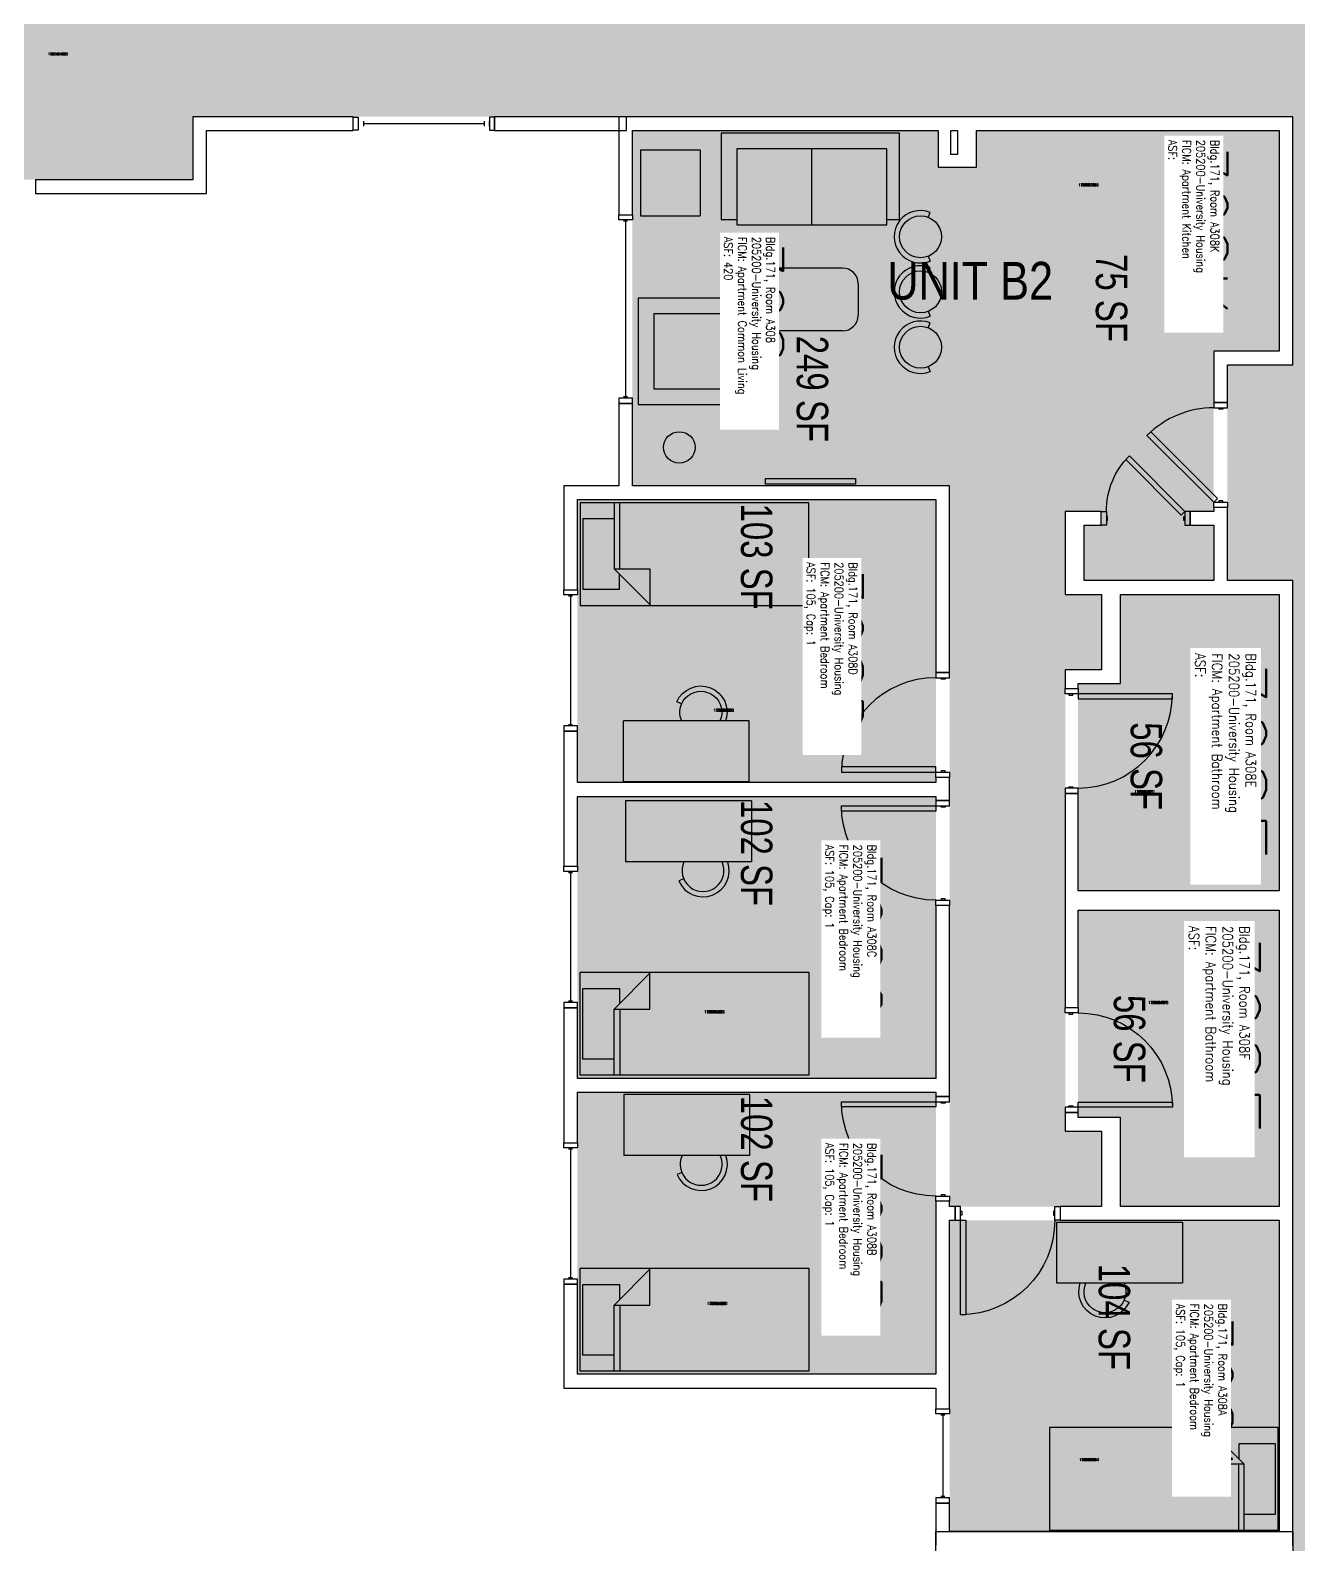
# Model space of a CAD drawing. Header units: inches. Extents: x 88 to 3257, y -489 to 2081.
# Drawn here: x 1097 to 1581, y 540 to 1117 of the extents above; entities that cross this region are included whole.
import ezdxf
from ezdxf.enums import TextEntityAlignment as Align

# ---------------------------------------------------------------- set-up
doc = ezdxf.new("R2010")
doc.units = ezdxf.units.IN
doc.header["$LTSCALE"] = 48
doc.header["$MEASUREMENT"] = 0
for name, color, linetype in [('A-AREA-IDEN', 1, 'Continuous'), ('A-DOOR', 2, 'Continuous'), ('A-FURN', 3, 'Continuous'), ('A-GLAZ', 1, 'Continuous'), ('A-IDEN-RNUM', 7, 'Continuous'), ('A-IDEN-SNUM', 4, 'Continuous'), ('A-IDEN-VNUM', 4, 'Continuous'), ('A-WALL', 5, 'Continuous'), ('AREA-TEXT', 3, 'Continuous'), ('Rooms-Category-Color', 7, 'Continuous'), ('Rooms-College-Color', 7, 'Continuous'), ('Rooms-Department-Color', 7, 'Continuous'), ('Rooms-Division-Color', 7, 'Continuous'), ('Rooms-Information', 7, 'Continuous')]:
    doc.layers.add(name, color=color, linetype=linetype)
doc.styles.add('AREA', font='arial.ttf', dxfattribs={"width": 0.75, "height": 12})
doc.styles.add('ROOMSNUMBER', font='txt.shx', dxfattribs={"height": 0.03})
doc.styles.add('ROOMVNUMBER', font='simplex.shx', dxfattribs={"width": 0.85})
doc.styles.get("Standard").update_dxf_attribs({"font": 'ARIALN.TTF'})
pattern_1 = [(135, (927.60886, 480.01828), (-0.088388348, -0.088388348), [])]

# ---------------------------------------------------------------- blocks, each defined once
blk = doc.blocks.new('A$C4D89189E')
for p, q in [((0, 48), (0, 0)), ((0, 48), (23.25, 48)), ((23.25, 48), (23.25, 0)), ((29.75, 22.18), (30.53, 20.35)), ((0, 0), (23.25, 0.01))]:
    blk.add_line(p, q)
for radius, start, end in [(10, 293.20604, 109.52969), (8, 245.29988, 114.70012)]:
    blk.add_arc((26.59, 29.54), radius, start, end)
blk = doc.blocks.new('LUVSEAT')
at = {"layer": 'A-FURN'}
for p, q in [((0, 34), (-33, 34)), ((-33, 34), (-33, 28)), ((0, -34), (0, 34)), ((-6, 28), (-35, 28)), ((-35, 28), (-35, -29.21)), ((-6, -29.21), (-6, 28)), ((-35, -0.6), (-6, -0.6)), ((-35, -29.21), (-6, -29.21)), ((-33, -29.21), (-33, -34)), ((-33, -34), (0, -34))]:
    blk.add_line(p, q, dxfattribs=at)
blk = doc.blocks.new('Bar stool')
at = {"layer": 'A-FURN'}
for p, q in [((-7.43, -2.97), (-9.29, -3.71)), ((7.43, -2.97), (9.29, -3.71))]:
    blk.add_line(p, q, dxfattribs=at)
blk.add_circle((0, 0), 8, dxfattribs=at)
blk.add_arc((0, 0), 10, 338.20604, 201.79396, dxfattribs=at)
blk = doc.blocks.new('BED_TWIN')
at = {"linetype": 'Continuous'}
for p, q in [((87.250002, 19.500025), (0, 19.500025)), ((0, 19.500025), (0, -19.740625)), ((12.96, 19.500025), (12.96, -5.659925)), ((15.12, -5.659925), (15.12, 19.500025)), ((87.250002, -19.740625), (87.250002, 19.504725)), ((12.96, 13.379975), (0.99222, 13.379975)), ((1, 13.376575), (1, -13.500025)), ((27.040597, -19.740625), (12.96, -5.659925)), ((12.96, -5.659925), (26.64, -5.659925)), ((26.64, -5.659925), (26.64, -19.340025)), ((15, -13.500025), (15, -7.717325)), ((1, -13.500025), (15, -13.500025)), ((0, -19.740625), (87.252733, -19.740625))]:
    blk.add_line(p, q, dxfattribs=at)
blk = doc.blocks.new('TV')
at = {"layer": 'A-FURN'}
blk.add_lwpolyline([(464.06, -449.82), (466.21, -449.82), (466.21, -484.13), (464.06, -484.13)], close=True, dxfattribs=at)
blk = doc.blocks.new('singleseat')
at = {"layer": 'A-FURN'}
for p, q in [((535.06, -401.29), (494.46, -401.29)), ((494.46, -401.29), (494.46, -434.29)), ((535.06, -434.29), (535.06, -401.29)), ((529.06, -407.29), (500.46, -407.29)), ((500.46, -407.29), (500.46, -436.29)), ((529.06, -436.29), (529.06, -407.29)), ((529.06, -436.29), (529.06, -407.29)), ((494.46, -434.29), (500.46, -434.29)), ((500.46, -436.29), (529.06, -436.29)), ((529.06, -434.29), (533.85, -434.29)), ((529.06, -434.29), (535.06, -434.29))]:
    blk.add_line(p, q, dxfattribs=at)

msp = doc.modelspace()

# ---------------------------------------------------------------- hatches: boundary and pattern name
h = msp.add_hatch()
h.set_pattern_fill('ANSI31', color=256, angle=90, style=0)
h.set_pattern_definition(pattern_1)
h.paths.add_polyline_path([(1511.56, 811.49), (1511.56, 870.22), (1520.77, 870.22), (1520.77, 811.49)], flags=9)
h = msp.add_hatch()
h.set_pattern_fill('ANSI31', color=256, angle=90, style=0)
h.set_pattern_definition(pattern_1)
h.paths.add_polyline_path([(1511.56, 811.49), (1511.56, 870.22), (1520.77, 870.22), (1520.77, 811.49)], flags=9)
at = {"layer": 'Rooms-Category-Color', "true_color": 0xadadad}
for points in [[(547.22, 1084.25), (609.5, 1084.25), (609.5, 965.5), (687.5, 965.5), (687.5, 1084.25), (855.25, 1084.25), (855.25, 1060.25), (1158.95, 1060.25), (1158.95, 1084.25), (1578.7, 1084.25), (1703.95, 1084.25), (1703.95, 1168.24), (1549.3, 1168.24), (1549.3, 1193.24), (1466.98, 1193.24), (1466.98, 1168.24), (1104.2, 1168.24), (1104.2, 1156.25), (910, 1156.25), (910, 1168.24), (547.22, 1168.24), (547.22, 1084.25)], [(1638.7, 1084.25), (1578.7, 1084.25), (1578.7, 989.61), (1553.7, 989.61), (1553.7, 907.28), (1578.7, 907.28), (1578.7, 176.47), (1553.7, 176.47), (1553.7, 94.14), (1578.7, 94.14), (1578.7, -0.5), (1546.26, -0.5), (1546.26, -112), (1578.7, -112), (1578.7, -140), (1638.7, -140), (1638.7, 94.14), (1663.7, 94.14), (1663.7, 176.47), (1638.7, 176.47), (1638.7, 907.28), (1663.7, 907.28), (1663.7, 989.61), (1638.7, 989.61)]]:
    msp.add_hatch(color=253, dxfattribs=at).paths.add_polyline_path(points)
at = {"layer": 'Rooms-Category-Color', "true_color": 0x728ef3}
for points in [[(1443.33, 1079), (1443.33, 994.86), (1548.45, 994.86), (1548.45, 933.73), (1539.5, 933.73), (1539.5, 928.48), (1548.45, 928.48), (1548.45, 907.28), (1499.08, 907.28), (1499.08, 928.48), (1505.5, 928.48), (1505.5, 933.73), (1491.83, 933.73), (1491.83, 902.03), (1505.7, 902.03), (1505.7, 873.28), (1491.83, 873.28), (1491.83, 697.25), (1505.7, 697.25), (1505.7, 668.5), (1447.7, 668.5), (1447.7, 943.5), (1326.7, 943.5), (1326.7, 1079)], [(1573.45, 994.86), (1443.33, 994.86), (1443.33, 1065), (1457.95, 1065), (1457.95, 1079), (1573.45, 1079)], [(1305.7, 938.25), (1305.7, 830.25), (1442.45, 830.25), (1442.45, 938.25)], [(1512.95, 902.03), (1573.45, 902.03), (1573.45, 788.89), (1496.7, 788.89), (1496.7, 868.03), (1512.95, 868.03)], [(1305.7, 825), (1305.7, 717.38), (1442.45, 717.38), (1442.45, 825)], [(1573.45, 668.5), (1573.45, 781.64), (1496.7, 781.64), (1496.7, 702.5), (1512.95, 702.5), (1512.95, 668.5)], [(1305.7, 712.13), (1305.7, 604.5), (1442.45, 604.5), (1442.45, 712.13)], [(1573.45, 544.5), (1447.7, 544.5), (1447.7, 663.25), (1573.45, 663.25)]]:
    msp.add_hatch(color=171, dxfattribs=at).paths.add_polyline_path(points)
at = {"layer": 'Rooms-College-Color', "true_color": 0xadadad}
for points in [[(547.22, 1084.25), (609.5, 1084.25), (609.5, 965.5), (687.5, 965.5), (687.5, 1084.25), (855.25, 1084.25), (855.25, 1060.25), (1158.95, 1060.25), (1158.95, 1084.25), (1578.7, 1084.25), (1703.95, 1084.25), (1703.95, 1168.24), (1549.3, 1168.24), (1549.3, 1193.24), (1466.98, 1193.24), (1466.98, 1168.24), (1104.2, 1168.24), (1104.2, 1156.25), (910, 1156.25), (910, 1168.24), (547.22, 1168.24), (547.22, 1084.25)], [(1638.7, 1084.25), (1578.7, 1084.25), (1578.7, 989.61), (1553.7, 989.61), (1553.7, 907.28), (1578.7, 907.28), (1578.7, 176.47), (1553.7, 176.47), (1553.7, 94.14), (1578.7, 94.14), (1578.7, -0.5), (1546.26, -0.5), (1546.26, -112), (1578.7, -112), (1578.7, -140), (1638.7, -140), (1638.7, 94.14), (1663.7, 94.14), (1663.7, 176.47), (1638.7, 176.47), (1638.7, 907.28), (1663.7, 907.28), (1663.7, 989.61), (1638.7, 989.61)], [(1443.33, 1079), (1443.33, 994.86), (1548.45, 994.86), (1548.45, 933.73), (1539.5, 933.73), (1539.5, 928.48), (1548.45, 928.48), (1548.45, 907.28), (1499.08, 907.28), (1499.08, 928.48), (1505.5, 928.48), (1505.5, 933.73), (1491.83, 933.73), (1491.83, 902.03), (1505.7, 902.03), (1505.7, 873.28), (1491.83, 873.28), (1491.83, 697.25), (1505.7, 697.25), (1505.7, 668.5), (1447.7, 668.5), (1447.7, 943.5), (1326.7, 943.5), (1326.7, 1079)], [(1573.45, 994.86), (1443.33, 994.86), (1443.33, 1065), (1457.95, 1065), (1457.95, 1079), (1573.45, 1079)], [(1305.7, 938.25), (1305.7, 830.25), (1442.45, 830.25), (1442.45, 938.25)], [(1512.95, 902.03), (1573.45, 902.03), (1573.45, 788.89), (1496.7, 788.89), (1496.7, 868.03), (1512.95, 868.03)], [(1305.7, 825), (1305.7, 717.38), (1442.45, 717.38), (1442.45, 825)], [(1573.45, 668.5), (1573.45, 781.64), (1496.7, 781.64), (1496.7, 702.5), (1512.95, 702.5), (1512.95, 668.5)], [(1305.7, 712.13), (1305.7, 604.5), (1442.45, 604.5), (1442.45, 712.13)], [(1573.45, 544.5), (1447.7, 544.5), (1447.7, 663.25), (1573.45, 663.25)]]:
    msp.add_hatch(color=253, dxfattribs=at).paths.add_polyline_path(points)
at = {"layer": 'Rooms-Department-Color', "true_color": 0xacacac}
for points in [[(547.22, 1084.25), (609.5, 1084.25), (609.5, 965.5), (687.5, 965.5), (687.5, 1084.25), (855.25, 1084.25), (855.25, 1060.25), (1158.95, 1060.25), (1158.95, 1084.25), (1578.7, 1084.25), (1703.95, 1084.25), (1703.95, 1168.24), (1549.3, 1168.24), (1549.3, 1193.24), (1466.98, 1193.24), (1466.98, 1168.24), (1104.2, 1168.24), (1104.2, 1156.25), (910, 1156.25), (910, 1168.24), (547.22, 1168.24), (547.22, 1084.25)], [(1638.7, 1084.25), (1578.7, 1084.25), (1578.7, 989.61), (1553.7, 989.61), (1553.7, 907.28), (1578.7, 907.28), (1578.7, 176.47), (1553.7, 176.47), (1553.7, 94.14), (1578.7, 94.14), (1578.7, -0.5), (1546.26, -0.5), (1546.26, -112), (1578.7, -112), (1578.7, -140), (1638.7, -140), (1638.7, 94.14), (1663.7, 94.14), (1663.7, 176.47), (1638.7, 176.47), (1638.7, 907.28), (1663.7, 907.28), (1663.7, 989.61), (1638.7, 989.61)]]:
    msp.add_hatch(color=253, dxfattribs=at).paths.add_polyline_path(points)
at = {"layer": 'Rooms-Department-Color', "true_color": 0x604aed}
for points in [[(1443.33, 1079), (1443.33, 994.86), (1548.45, 994.86), (1548.45, 933.73), (1539.5, 933.73), (1539.5, 928.48), (1548.45, 928.48), (1548.45, 907.28), (1499.08, 907.28), (1499.08, 928.48), (1505.5, 928.48), (1505.5, 933.73), (1491.83, 933.73), (1491.83, 902.03), (1505.7, 902.03), (1505.7, 873.28), (1491.83, 873.28), (1491.83, 697.25), (1505.7, 697.25), (1505.7, 668.5), (1447.7, 668.5), (1447.7, 943.5), (1326.7, 943.5), (1326.7, 1079)], [(1573.45, 994.86), (1443.33, 994.86), (1443.33, 1065), (1457.95, 1065), (1457.95, 1079), (1573.45, 1079)], [(1305.7, 938.25), (1305.7, 830.25), (1442.45, 830.25), (1442.45, 938.25)], [(1512.95, 902.03), (1573.45, 902.03), (1573.45, 788.89), (1496.7, 788.89), (1496.7, 868.03), (1512.95, 868.03)], [(1305.7, 825), (1305.7, 717.38), (1442.45, 717.38), (1442.45, 825)], [(1573.45, 668.5), (1573.45, 781.64), (1496.7, 781.64), (1496.7, 702.5), (1512.95, 702.5), (1512.95, 668.5)], [(1305.7, 712.13), (1305.7, 604.5), (1442.45, 604.5), (1442.45, 712.13)], [(1573.45, 544.5), (1447.7, 544.5), (1447.7, 663.25), (1573.45, 663.25)]]:
    msp.add_hatch(color=173, dxfattribs=at).paths.add_polyline_path(points)
at = {"layer": 'Rooms-Division-Color', "true_color": 0xadadad}
for points in [[(547.22, 1084.25), (609.5, 1084.25), (609.5, 965.5), (687.5, 965.5), (687.5, 1084.25), (855.25, 1084.25), (855.25, 1060.25), (1158.95, 1060.25), (1158.95, 1084.25), (1578.7, 1084.25), (1703.95, 1084.25), (1703.95, 1168.24), (1549.3, 1168.24), (1549.3, 1193.24), (1466.98, 1193.24), (1466.98, 1168.24), (1104.2, 1168.24), (1104.2, 1156.25), (910, 1156.25), (910, 1168.24), (547.22, 1168.24), (547.22, 1084.25)], [(1638.7, 1084.25), (1578.7, 1084.25), (1578.7, 989.61), (1553.7, 989.61), (1553.7, 907.28), (1578.7, 907.28), (1578.7, 176.47), (1553.7, 176.47), (1553.7, 94.14), (1578.7, 94.14), (1578.7, -0.5), (1546.26, -0.5), (1546.26, -112), (1578.7, -112), (1578.7, -140), (1638.7, -140), (1638.7, 94.14), (1663.7, 94.14), (1663.7, 176.47), (1638.7, 176.47), (1638.7, 907.28), (1663.7, 907.28), (1663.7, 989.61), (1638.7, 989.61)]]:
    msp.add_hatch(color=253, dxfattribs=at).paths.add_polyline_path(points)
at = {"layer": 'Rooms-Division-Color', "true_color": 0x604aed}
for points in [[(1443.33, 1079), (1443.33, 994.86), (1548.45, 994.86), (1548.45, 933.73), (1539.5, 933.73), (1539.5, 928.48), (1548.45, 928.48), (1548.45, 907.28), (1499.08, 907.28), (1499.08, 928.48), (1505.5, 928.48), (1505.5, 933.73), (1491.83, 933.73), (1491.83, 902.03), (1505.7, 902.03), (1505.7, 873.28), (1491.83, 873.28), (1491.83, 697.25), (1505.7, 697.25), (1505.7, 668.5), (1447.7, 668.5), (1447.7, 943.5), (1326.7, 943.5), (1326.7, 1079)], [(1573.45, 994.86), (1443.33, 994.86), (1443.33, 1065), (1457.95, 1065), (1457.95, 1079), (1573.45, 1079)], [(1305.7, 938.25), (1305.7, 830.25), (1442.45, 830.25), (1442.45, 938.25)], [(1512.95, 902.03), (1573.45, 902.03), (1573.45, 788.89), (1496.7, 788.89), (1496.7, 868.03), (1512.95, 868.03)], [(1305.7, 825), (1305.7, 717.38), (1442.45, 717.38), (1442.45, 825)], [(1573.45, 668.5), (1573.45, 781.64), (1496.7, 781.64), (1496.7, 702.5), (1512.95, 702.5), (1512.95, 668.5)], [(1305.7, 712.13), (1305.7, 604.5), (1442.45, 604.5), (1442.45, 712.13)], [(1573.45, 544.5), (1447.7, 544.5), (1447.7, 663.25), (1573.45, 663.25)]]:
    msp.add_hatch(color=173, dxfattribs=at).paths.add_polyline_path(points)

# ---------------------------------------------------------------- linework, layer by layer
at = {"layer": 'A-DOOR'}
for points in [[(1553.7, 973.22), (1553.7, 975.22), (1548.45, 975.22), (1548.45, 973.22)], [(1553.7, 973.22), (1553.7, 975.22), (1548.45, 975.22), (1548.45, 973.22)], [(1551.95, 973.22), (1551.95, 972.72), (1550.45, 972.72), (1550.45, 973.22)], [(1551.95, 973.22), (1551.95, 972.72), (1550.45, 972.72), (1550.45, 973.22)], [(1548.45, 937.22), (1549.87, 938.63), (1524.41, 964.09), (1523, 962.67)], [(1548.45, 937.22), (1549.87, 938.63), (1524.41, 964.09), (1523, 962.67)], [(1537.5, 933.73), (1536.09, 932.32), (1514.87, 953.53), (1516.29, 954.94)], [(1537.5, 933.73), (1536.09, 932.32), (1514.87, 953.53), (1516.29, 954.94)], [(1553.7, 937.22), (1553.7, 935.22), (1548.45, 935.22), (1548.45, 937.22)], [(1553.7, 937.22), (1553.7, 935.22), (1548.45, 935.22), (1548.45, 937.22)], [(1551.95, 937.22), (1551.95, 937.72), (1550.45, 937.72), (1550.45, 937.22)], [(1551.95, 937.22), (1551.95, 937.72), (1550.45, 937.72), (1550.45, 937.22)], [(1507.5, 928.48), (1505.5, 928.48), (1505.5, 933.73), (1507.5, 933.73)], [(1507.5, 928.48), (1505.5, 928.48), (1505.5, 933.73), (1507.5, 933.73)], [(1507.5, 930.23), (1508, 930.23), (1508, 931.73), (1507.5, 931.73)], [(1507.5, 930.23), (1508, 930.23), (1508, 931.73), (1507.5, 931.73)], [(1537.5, 930.23), (1537, 930.23), (1537, 931.73), (1537.5, 931.73)], [(1537.5, 930.23), (1537, 930.23), (1537, 931.73), (1537.5, 931.73)], [(1537.5, 928.48), (1539.5, 928.48), (1539.5, 933.73), (1537.5, 933.73)], [(1537.5, 928.48), (1539.5, 928.48), (1539.5, 933.73), (1537.5, 933.73)], [(1447.7, 870.25), (1447.7, 872.25), (1442.45, 872.25), (1442.45, 870.25)], [(1447.7, 870.25), (1447.7, 872.25), (1442.45, 872.25), (1442.45, 870.25)], [(1445.95, 870.25), (1445.95, 869.75), (1444.45, 869.75), (1444.45, 870.25)], [(1445.95, 870.25), (1445.95, 869.75), (1444.45, 869.75), (1444.45, 870.25)], [(1491.83, 864.14), (1491.83, 866.14), (1496.7, 866.14), (1496.7, 864.14)], [(1491.83, 864.14), (1491.83, 866.14), (1496.7, 866.14), (1496.7, 864.14)], [(1493.2, 864.14), (1493.2, 863.64), (1494.7, 863.64), (1494.7, 864.14)], [(1493.2, 864.14), (1493.2, 863.64), (1494.7, 863.64), (1494.7, 864.14)], [(1496.7, 864.14), (1496.7, 862.14), (1532.7, 862.14), (1532.7, 864.14)], [(1496.7, 864.14), (1496.7, 862.14), (1532.7, 862.14), (1532.7, 864.14)], [(1442.45, 834.25), (1442.45, 836.25), (1406.45, 836.25), (1406.45, 834.25)], [(1442.45, 834.25), (1442.45, 836.25), (1406.45, 836.25), (1406.45, 834.25)], [(1447.7, 834.25), (1447.7, 832.25), (1442.45, 832.25), (1442.45, 834.25)], [(1447.7, 834.25), (1447.7, 832.25), (1442.45, 832.25), (1442.45, 834.25)], [(1445.95, 834.25), (1445.95, 834.75), (1444.45, 834.75), (1444.45, 834.25)], [(1445.95, 834.25), (1445.95, 834.75), (1444.45, 834.75), (1444.45, 834.25)], [(1491.83, 828.14), (1491.83, 826.14), (1496.7, 826.14), (1496.7, 828.14)], [(1491.83, 828.14), (1491.83, 826.14), (1496.7, 826.14), (1496.7, 828.14)], [(1493.2, 828.14), (1493.2, 828.64), (1494.7, 828.64), (1494.7, 828.14)], [(1493.2, 828.14), (1493.2, 828.64), (1494.7, 828.64), (1494.7, 828.14)], [(1442.45, 821.38), (1442.45, 819.38), (1406.45, 819.38), (1406.45, 821.38)], [(1442.45, 821.38), (1442.45, 819.38), (1406.45, 819.38), (1406.45, 821.38)], [(1447.7, 821.38), (1447.7, 823.38), (1442.45, 823.38), (1442.45, 821.38)], [(1447.7, 821.38), (1447.7, 823.38), (1442.45, 823.38), (1442.45, 821.38)], [(1445.95, 821.38), (1445.95, 820.88), (1444.45, 820.88), (1444.45, 821.38)], [(1445.95, 821.38), (1445.95, 820.88), (1444.45, 820.88), (1444.45, 821.38)], [(1445.95, 785.38), (1445.95, 785.88), (1444.45, 785.88), (1444.45, 785.38)], [(1445.95, 785.38), (1445.95, 785.88), (1444.45, 785.88), (1444.45, 785.38)], [(1447.7, 785.38), (1447.7, 783.38), (1442.45, 783.38), (1442.45, 785.38)], [(1447.7, 785.38), (1447.7, 783.38), (1442.45, 783.38), (1442.45, 785.38)], [(1491.83, 742.39), (1491.83, 744.39), (1496.7, 744.39), (1496.7, 742.39)], [(1491.83, 742.39), (1491.83, 744.39), (1496.7, 744.39), (1496.7, 742.39)], [(1493.2, 742.39), (1493.2, 741.89), (1494.7, 741.89), (1494.7, 742.39)], [(1493.2, 742.39), (1493.2, 741.89), (1494.7, 741.89), (1494.7, 742.39)], [(1442.45, 708.5), (1442.45, 706.5), (1406.45, 706.5), (1406.45, 708.5)], [(1442.45, 708.5), (1442.45, 706.5), (1406.45, 706.5), (1406.45, 708.5)], [(1447.7, 708.5), (1447.7, 710.5), (1442.45, 710.5), (1442.45, 708.5)], [(1447.7, 708.5), (1447.7, 710.5), (1442.45, 710.5), (1442.45, 708.5)], [(1445.95, 708.5), (1445.95, 708), (1444.45, 708), (1444.45, 708.5)], [(1445.95, 708.5), (1445.95, 708), (1444.45, 708), (1444.45, 708.5)], [(1491.83, 706.39), (1491.83, 704.39), (1496.7, 704.39), (1496.7, 706.39)], [(1491.83, 706.39), (1491.83, 704.39), (1496.7, 704.39), (1496.7, 706.39)], [(1493.2, 706.39), (1493.2, 706.89), (1494.7, 706.89), (1494.7, 706.39)], [(1493.2, 706.39), (1493.2, 706.89), (1494.7, 706.89), (1494.7, 706.39)], [(1496.7, 706.39), (1496.7, 708.39), (1532.7, 708.39), (1532.7, 706.39)], [(1496.7, 706.39), (1496.7, 708.39), (1532.7, 708.39), (1532.7, 706.39)], [(1447.7, 672.5), (1447.7, 670.5), (1442.45, 670.5), (1442.45, 672.5)], [(1447.7, 672.5), (1447.7, 670.5), (1442.45, 670.5), (1442.45, 672.5)], [(1445.95, 672.5), (1445.95, 673), (1444.45, 673), (1444.45, 672.5)], [(1445.95, 672.5), (1445.95, 673), (1444.45, 673), (1444.45, 672.5)], [(1451.83, 668.5), (1449.83, 668.5), (1449.83, 663.25), (1451.83, 663.25)], [(1451.83, 668.5), (1449.83, 668.5), (1449.83, 663.25), (1451.83, 663.25)], [(1451.83, 666.75), (1452.33, 666.75), (1452.33, 665.25), (1451.83, 665.25)], [(1451.83, 666.75), (1452.33, 666.75), (1452.33, 665.25), (1451.83, 665.25)], [(1487.83, 666.75), (1487.33, 666.75), (1487.33, 665.25), (1487.83, 665.25)], [(1487.83, 666.75), (1487.33, 666.75), (1487.33, 665.25), (1487.83, 665.25)], [(1487.83, 668.5), (1489.83, 668.5), (1489.83, 663.25), (1487.83, 663.25)], [(1487.83, 668.5), (1489.83, 668.5), (1489.83, 663.25), (1487.83, 663.25)], [(1451.83, 663.25), (1453.83, 663.25), (1453.83, 627.25), (1451.83, 627.25)], [(1451.83, 663.25), (1453.83, 663.25), (1453.83, 627.25), (1451.83, 627.25)]]:
    msp.add_lwpolyline(points, close=True, dxfattribs=at)
for centre, start, end in [((1548.45, 937.22), 90, 135), ((1548.45, 937.22), 90, 135), ((1442.45, 834.25), 90, 180), ((1442.45, 834.25), 90, 180), ((1496.7, 864.14), 270, 0), ((1496.7, 864.14), 270, 0)]:
    msp.add_arc(centre, 36, start, end, dxfattribs=at)
at = {"layer": 'A-DOOR', "extrusion": (0, 0, -1)}
for centre, radius, start, end in [((-1537.5, 933.73), 30, 0, 45), ((-1537.5, 933.73), 30, 0, 45), ((-1442.45, 821.38), 36, 270, 0), ((-1442.45, 821.38), 36, 270, 0), ((-1496.7, 706.39), 36, 90, 180), ((-1496.7, 706.39), 36, 90, 180), ((-1442.45, 708.5), 36, 270, 0), ((-1442.45, 708.5), 36, 270, 0), ((-1451.83, 663.25), 36, 180, 270), ((-1451.83, 663.25), 36, 180, 270)]:
    msp.add_arc(centre, radius, start, end, dxfattribs=at)
at = {"layer": 'A-FURN'}
for p, q in [((1329.72, 1071.69), (1352.47, 1071.69)), ((1329.72, 1071.69), (1329.72, 1046.44)), ((1329.72, 1071.69), (1352.47, 1071.69)), ((1329.72, 1071.69), (1329.72, 1046.44)), ((1352.47, 1071.69), (1352.47, 1046.44)), ((1352.47, 1071.69), (1352.47, 1046.44)), ((1329.72, 1046.44), (1352.47, 1046.44)), ((1329.72, 1046.44), (1352.47, 1046.44)), ((1406.84, 1026.55), (1382.84, 1026.55)), ((1406.84, 1026.55), (1382.84, 1026.55)), ((1376.84, 1020.55), (1376.84, 1008.55)), ((1376.84, 1020.55), (1376.84, 1008.55)), ((1412.84, 1020.55), (1412.84, 1008.55)), ((1412.84, 1020.55), (1412.84, 1008.55)), ((1406.84, 1002.55), (1382.84, 1002.55)), ((1406.84, 1002.55), (1382.84, 1002.55))]:
    msp.add_line(p, q, dxfattribs=at)
for centre, radius in [((1436.6, 1038.48), 8), ((1436.6, 1038.48), 8), ((1344.57, 958.1), 6), ((1344.57, 958.1), 6)]:
    msp.add_circle(centre, radius, dxfattribs=at)
for centre, start, end in [((1382.84, 1020.55), 90, 180), ((1382.84, 1020.55), 90, 180), ((1406.84, 1020.55), 0, 90), ((1406.84, 1020.55), 0, 90), ((1382.84, 1008.55), 180, 270), ((1382.84, 1008.55), 180, 270), ((1406.84, 1008.55), 270, 0), ((1406.84, 1008.55), 270, 0)]:
    msp.add_arc(centre, 6, start, end, dxfattribs=at)
at = {"layer": 'A-GLAZ'}
for p, q in [((1220.1, 1079.13), (1220.1, 1084.13)), ((1220.1, 1084.13), (1222.1, 1084.13)), ((1220.1, 1079.13), (1220.1, 1084.13)), ((1220.1, 1084.13), (1222.1, 1084.13)), ((1222.1, 1084.13), (1222.1, 1079.13)), ((1222.1, 1084.13), (1222.1, 1079.13)), ((1222.1, 1082.63), (1222.1, 1080.63)), ((1222.1, 1082.63), (1222.1, 1080.63)), ((1224.1, 1082.63), (1224.1, 1080.63)), ((1224.1, 1082.63), (1224.1, 1080.63)), ((1224.1, 1081.63), (1270.1, 1081.63)), ((1224.1, 1081.63), (1270.1, 1081.63)), ((1270.1, 1082.63), (1270.1, 1080.63)), ((1270.1, 1082.63), (1270.1, 1080.63)), ((1274.1, 1084.13), (1272.1, 1084.13)), ((1272.1, 1084.13), (1272.1, 1079.13)), ((1274.1, 1084.13), (1272.1, 1084.13)), ((1272.1, 1084.13), (1272.1, 1079.13)), ((1272.1, 1080.63), (1272.1, 1082.63)), ((1272.1, 1080.63), (1272.1, 1082.63)), ((1274.1, 1079.13), (1274.1, 1084.13)), ((1274.1, 1079.13), (1274.1, 1084.13)), ((1222.1, 1079.13), (1220.1, 1079.13)), ((1222.1, 1079.13), (1220.1, 1079.13)), ((1272.1, 1079.13), (1274.1, 1079.13)), ((1272.1, 1079.13), (1274.1, 1079.13)), ((1324.83, 1044.38), (1323.33, 1044.38)), ((1324.83, 1044.38), (1323.33, 1044.38)), ((1324.08, 1044.38), (1324.08, 977.38)), ((1324.08, 1044.38), (1324.08, 977.38)), ((1324.83, 977.38), (1323.33, 977.38)), ((1324.83, 977.38), (1323.33, 977.38)), ((1303.83, 901.34), (1302.33, 901.34)), ((1303.83, 901.34), (1302.33, 901.34)), ((1303.08, 901.34), (1303.08, 852.34)), ((1303.08, 901.34), (1303.08, 852.34)), ((1303.83, 852.34), (1302.33, 852.34)), ((1303.83, 852.34), (1302.33, 852.34)), ((1303.83, 795.88), (1302.33, 795.88)), ((1303.83, 795.88), (1302.33, 795.88)), ((1303.08, 795.88), (1303.08, 746.88)), ((1303.08, 795.88), (1303.08, 746.88)), ((1303.83, 746.88), (1302.33, 746.88)), ((1303.83, 746.88), (1302.33, 746.88)), ((1303.83, 690.35), (1302.33, 690.35)), ((1303.83, 690.35), (1302.33, 690.35)), ((1303.08, 690.35), (1303.08, 641.35)), ((1303.08, 690.35), (1303.08, 641.35)), ((1303.83, 641.35), (1302.33, 641.35)), ((1303.83, 641.35), (1302.33, 641.35)), ((1445.83, 588.88), (1444.33, 588.88)), ((1445.83, 588.88), (1444.33, 588.88)), ((1445.08, 588.88), (1445.08, 557.88)), ((1445.08, 588.88), (1445.08, 557.88)), ((1445.83, 557.88), (1444.33, 557.88)), ((1445.83, 557.88), (1444.33, 557.88))]:
    msp.add_line(p, q, dxfattribs=at)
for points in [[(1321.45, 1044.88), (1321.45, 1046.88), (1326.7, 1046.88), (1326.7, 1044.88)], [(1321.45, 1044.88), (1321.45, 1046.88), (1326.7, 1046.88), (1326.7, 1044.88)], [(1321.45, 976.88), (1321.45, 974.88), (1326.7, 974.88), (1326.7, 976.88)], [(1321.45, 976.88), (1321.45, 974.88), (1326.7, 974.88), (1326.7, 976.88)], [(1300.45, 901.84), (1300.45, 903.84), (1305.7, 903.84), (1305.7, 901.84)], [(1300.45, 901.84), (1300.45, 903.84), (1305.7, 903.84), (1305.7, 901.84)], [(1300.45, 851.84), (1300.45, 849.84), (1305.7, 849.84), (1305.7, 851.84)], [(1300.45, 851.84), (1300.45, 849.84), (1305.7, 849.84), (1305.7, 851.84)], [(1300.45, 796.38), (1300.45, 798.38), (1305.7, 798.38), (1305.7, 796.38)], [(1300.45, 796.38), (1300.45, 798.38), (1305.7, 798.38), (1305.7, 796.38)], [(1300.45, 746.38), (1300.45, 744.38), (1305.7, 744.38), (1305.7, 746.38)], [(1300.45, 746.38), (1300.45, 744.38), (1305.7, 744.38), (1305.7, 746.38)], [(1300.45, 690.85), (1300.45, 692.85), (1305.7, 692.85), (1305.7, 690.85)], [(1300.45, 690.85), (1300.45, 692.85), (1305.7, 692.85), (1305.7, 690.85)], [(1300.45, 640.85), (1300.45, 638.85), (1305.7, 638.85), (1305.7, 640.85)], [(1300.45, 640.85), (1300.45, 638.85), (1305.7, 638.85), (1305.7, 640.85)], [(1442.45, 589.38), (1442.45, 591.38), (1447.7, 591.38), (1447.7, 589.38)], [(1442.45, 589.38), (1442.45, 591.38), (1447.7, 591.38), (1447.7, 589.38)], [(1442.45, 557.38), (1442.45, 555.38), (1447.7, 555.38), (1447.7, 557.38)], [(1442.45, 557.38), (1442.45, 555.38), (1447.7, 555.38), (1447.7, 557.38)]]:
    msp.add_lwpolyline(points, close=True, dxfattribs=at)
at = {"layer": 'A-WALL'}
for p, q in [((1220.1, 1084.25), (1158.95, 1084.25)), ((1158.95, 1084.25), (1158.95, 1060.25)), ((1220.1, 1084.25), (1158.95, 1084.25)), ((1158.95, 1084.25), (1158.95, 1060.25)), ((1220.1, 1079), (1220.1, 1084.25)), ((1220.1, 1079), (1220.1, 1084.25)), ((1324.45, 1084.25), (1274.1, 1084.25)), ((1274.1, 1084.25), (1274.1, 1079)), ((1324.45, 1084.25), (1274.1, 1084.25)), ((1274.1, 1084.25), (1274.1, 1079)), ((1321.45, 1084.25), (1321.45, 1046.88)), ((1578.7, 1084.25), (1321.45, 1084.25)), ((1321.45, 1084.25), (1321.45, 1046.88)), ((1578.7, 1084.25), (1321.45, 1084.25)), ((1324.45, 1079), (1324.45, 1084.25)), ((1324.45, 1079), (1324.45, 1084.25)), ((1578.7, 989.61), (1578.7, 1084.25)), ((1578.7, 989.61), (1578.7, 1084.25)), ((1164.2, 1079), (1220.1, 1079)), ((1164.2, 1055), (1164.2, 1079)), ((1164.2, 1079), (1220.1, 1079)), ((1164.2, 1055), (1164.2, 1079)), ((1274.1, 1079), (1324.45, 1079)), ((1274.1, 1079), (1324.45, 1079)), ((1326.7, 1046.88), (1326.7, 1079)), ((1326.7, 1079), (1443.33, 1079)), ((1326.7, 1046.88), (1326.7, 1079)), ((1326.7, 1079), (1443.33, 1079)), ((1443.33, 1079), (1443.33, 1065)), ((1443.33, 1079), (1443.33, 1065)), ((1448.2, 1079), (1450.7, 1079)), ((1448.2, 1069.88), (1448.2, 1079)), ((1448.2, 1079), (1450.7, 1079)), ((1448.2, 1069.88), (1448.2, 1079)), ((1450.7, 1079), (1450.7, 1069.88)), ((1450.7, 1079), (1450.7, 1069.88)), ((1457.95, 1079), (1573.45, 1079)), ((1457.95, 1065), (1457.95, 1079)), ((1457.95, 1079), (1573.45, 1079)), ((1457.95, 1065), (1457.95, 1079)), ((1573.45, 1079), (1573.45, 994.86)), ((1573.45, 1079), (1573.45, 994.86)), ((1450.7, 1069.88), (1448.2, 1069.88)), ((1450.7, 1069.88), (1448.2, 1069.88)), ((1443.33, 1065), (1457.95, 1065)), ((1443.33, 1065), (1457.95, 1065)), ((1158.95, 1060.25), (1098.95, 1060.25)), ((1098.95, 1060.25), (1098.95, 1055)), ((1158.95, 1060.25), (1098.95, 1060.25)), ((1098.95, 1060.25), (1098.95, 1055)), ((1098.95, 1055), (1164.2, 1055)), ((1098.95, 1055), (1164.2, 1055)), ((1321.45, 1046.88), (1326.7, 1046.88)), ((1321.45, 1046.88), (1326.7, 1046.88)), ((1548.45, 994.86), (1548.45, 975.22)), ((1573.45, 994.86), (1548.45, 994.86)), ((1548.45, 994.86), (1548.45, 975.22)), ((1573.45, 994.86), (1548.45, 994.86)), ((1553.7, 975.22), (1553.7, 989.61)), ((1553.7, 989.61), (1578.7, 989.61)), ((1553.7, 975.22), (1553.7, 989.61)), ((1553.7, 989.61), (1578.7, 989.61)), ((1321.45, 974.88), (1321.45, 943.5)), ((1326.7, 974.88), (1321.45, 974.88)), ((1321.45, 974.88), (1321.45, 943.5)), ((1326.7, 974.88), (1321.45, 974.88)), ((1326.7, 943.5), (1326.7, 974.88)), ((1326.7, 943.5), (1326.7, 974.88)), ((1548.45, 975.22), (1553.7, 975.22)), ((1548.45, 975.22), (1553.7, 975.22)), ((1300.45, 943.5), (1300.45, 903.84)), ((1321.45, 943.5), (1300.45, 943.5)), ((1300.45, 943.5), (1300.45, 903.84)), ((1321.45, 943.5), (1300.45, 943.5)), ((1447.7, 943.5), (1326.7, 943.5)), ((1447.7, 943.5), (1326.7, 943.5)), ((1447.7, 872.25), (1447.7, 943.5)), ((1447.7, 872.25), (1447.7, 943.5)), ((1305.7, 903.84), (1305.7, 938.25)), ((1305.7, 938.25), (1442.45, 938.25)), ((1305.7, 903.84), (1305.7, 938.25)), ((1305.7, 938.25), (1442.45, 938.25)), ((1442.45, 938.25), (1442.45, 872.25)), ((1442.45, 938.25), (1442.45, 872.25)), ((1491.83, 933.73), (1491.83, 902.03)), ((1505.5, 933.73), (1491.83, 933.73)), ((1491.83, 933.73), (1491.83, 902.03)), ((1505.5, 933.73), (1491.83, 933.73)), ((1505.5, 928.48), (1505.5, 933.73)), ((1505.5, 928.48), (1505.5, 933.73)), ((1548.45, 933.73), (1539.5, 933.73)), ((1539.5, 933.73), (1539.5, 928.48)), ((1548.45, 933.73), (1539.5, 933.73)), ((1539.5, 933.73), (1539.5, 928.48)), ((1548.45, 935.22), (1548.45, 933.73)), ((1553.7, 935.22), (1548.45, 935.22)), ((1548.45, 935.22), (1548.45, 933.73)), ((1553.7, 935.22), (1548.45, 935.22)), ((1553.7, 907.28), (1553.7, 935.22)), ((1553.7, 907.28), (1553.7, 935.22)), ((1499.08, 907.28), (1499.08, 928.48)), ((1499.08, 928.48), (1505.5, 928.48)), ((1499.08, 907.28), (1499.08, 928.48)), ((1499.08, 928.48), (1505.5, 928.48)), ((1539.5, 928.48), (1548.45, 928.48)), ((1539.5, 928.48), (1548.45, 928.48)), ((1548.45, 928.48), (1548.45, 907.28)), ((1548.45, 928.48), (1548.45, 907.28)), ((1548.45, 907.28), (1499.08, 907.28)), ((1548.45, 907.28), (1499.08, 907.28)), ((1578.7, 907.28), (1553.7, 907.28)), ((1578.7, 907.28), (1553.7, 907.28)), ((1578.7, 667.88), (1578.7, 907.28)), ((1578.7, 667.88), (1578.7, 907.28)), ((1300.45, 903.84), (1305.7, 903.84)), ((1300.45, 903.84), (1305.7, 903.84)), ((1491.83, 902.03), (1505.7, 902.03)), ((1491.83, 902.03), (1505.7, 902.03)), ((1505.7, 902.03), (1505.7, 873.28)), ((1505.7, 902.03), (1505.7, 873.28)), ((1512.95, 868.03), (1512.95, 902.03)), ((1512.95, 902.03), (1573.45, 902.03)), ((1512.95, 868.03), (1512.95, 902.03)), ((1512.95, 902.03), (1573.45, 902.03)), ((1573.45, 902.03), (1573.45, 788.89)), ((1573.45, 902.03), (1573.45, 788.89)), ((1491.83, 873.28), (1491.83, 866.14)), ((1505.7, 873.28), (1491.83, 873.28)), ((1491.83, 873.28), (1491.83, 866.14)), ((1505.7, 873.28), (1491.83, 873.28)), ((1442.45, 872.25), (1447.7, 872.25)), ((1442.45, 872.25), (1447.7, 872.25)), ((1496.7, 866.14), (1496.7, 868.03)), ((1496.7, 868.03), (1512.95, 868.03)), ((1496.7, 866.14), (1496.7, 868.03)), ((1496.7, 868.03), (1512.95, 868.03)), ((1491.83, 866.14), (1496.7, 866.14)), ((1491.83, 866.14), (1496.7, 866.14)), ((1300.45, 849.84), (1300.45, 798.38)), ((1305.7, 849.84), (1300.45, 849.84)), ((1300.45, 849.84), (1300.45, 798.38)), ((1305.7, 849.84), (1300.45, 849.84)), ((1305.7, 830.25), (1305.7, 849.84)), ((1305.7, 830.25), (1305.7, 849.84)), ((1442.45, 832.25), (1442.45, 830.25)), ((1447.7, 832.25), (1442.45, 832.25)), ((1442.45, 832.25), (1442.45, 830.25)), ((1447.7, 832.25), (1442.45, 832.25)), ((1447.7, 823.38), (1447.7, 832.25)), ((1447.7, 823.38), (1447.7, 832.25)), ((1442.45, 830.25), (1305.7, 830.25)), ((1442.45, 830.25), (1305.7, 830.25)), ((1305.7, 798.38), (1305.7, 825)), ((1305.7, 825), (1442.45, 825)), ((1305.7, 798.38), (1305.7, 825)), ((1305.7, 825), (1442.45, 825)), ((1442.45, 825), (1442.45, 823.38)), ((1442.45, 825), (1442.45, 823.38)), ((1442.45, 823.38), (1447.7, 823.38)), ((1442.45, 823.38), (1447.7, 823.38)), ((1491.83, 826.14), (1491.83, 744.39)), ((1496.7, 826.14), (1491.83, 826.14)), ((1491.83, 826.14), (1491.83, 744.39)), ((1496.7, 826.14), (1491.83, 826.14)), ((1496.7, 788.89), (1496.7, 826.14)), ((1496.7, 788.89), (1496.7, 826.14)), ((1300.45, 798.38), (1305.7, 798.38)), ((1300.45, 798.38), (1305.7, 798.38)), ((1573.45, 788.89), (1496.7, 788.89)), ((1573.45, 788.89), (1496.7, 788.89)), ((1442.45, 783.38), (1442.45, 717.38)), ((1447.7, 783.38), (1442.45, 783.38)), ((1442.45, 783.38), (1442.45, 717.38)), ((1447.7, 783.38), (1442.45, 783.38)), ((1447.7, 710.5), (1447.7, 783.38)), ((1447.7, 710.5), (1447.7, 783.38)), ((1496.7, 744.39), (1496.7, 781.64)), ((1496.7, 781.64), (1573.45, 781.64)), ((1496.7, 744.39), (1496.7, 781.64)), ((1496.7, 781.64), (1573.45, 781.64)), ((1573.45, 781.64), (1573.45, 668.5)), ((1573.45, 781.64), (1573.45, 668.5)), ((1305.7, 744.38), (1300.45, 744.38)), ((1300.45, 744.38), (1300.45, 692.85)), ((1305.7, 744.38), (1300.45, 744.38)), ((1300.45, 744.38), (1300.45, 692.85)), ((1305.7, 717.38), (1305.7, 744.38)), ((1305.7, 717.38), (1305.7, 744.38)), ((1491.83, 744.39), (1496.7, 744.39)), ((1491.83, 744.39), (1496.7, 744.39)), ((1442.45, 717.38), (1305.7, 717.38)), ((1442.45, 717.38), (1305.7, 717.38)), ((1305.7, 712.13), (1442.45, 712.13)), ((1305.7, 692.85), (1305.7, 712.13)), ((1305.7, 712.13), (1442.45, 712.13)), ((1305.7, 692.85), (1305.7, 712.13)), ((1442.45, 712.13), (1442.45, 710.5)), ((1442.45, 712.13), (1442.45, 710.5)), ((1442.45, 710.5), (1447.7, 710.5)), ((1442.45, 710.5), (1447.7, 710.5)), ((1491.83, 704.39), (1491.83, 697.25)), ((1496.7, 704.39), (1491.83, 704.39)), ((1491.83, 704.39), (1491.83, 697.25)), ((1496.7, 704.39), (1491.83, 704.39)), ((1496.7, 702.5), (1496.7, 704.39)), ((1496.7, 702.5), (1496.7, 704.39)), ((1512.95, 702.5), (1496.7, 702.5)), ((1512.95, 702.5), (1496.7, 702.5)), ((1512.95, 668.5), (1512.95, 702.5)), ((1512.95, 668.5), (1512.95, 702.5)), ((1491.83, 697.25), (1505.7, 697.25)), ((1491.83, 697.25), (1505.7, 697.25)), ((1505.7, 697.25), (1505.7, 668.5)), ((1505.7, 697.25), (1505.7, 668.5)), ((1300.45, 692.85), (1305.7, 692.85)), ((1300.45, 692.85), (1305.7, 692.85)), ((1442.45, 670.5), (1442.45, 604.5)), ((1447.7, 670.5), (1442.45, 670.5)), ((1442.45, 670.5), (1442.45, 604.5)), ((1447.7, 670.5), (1442.45, 670.5)), ((1447.7, 668.5), (1447.7, 670.5)), ((1447.7, 668.5), (1447.7, 670.5)), ((1449.83, 668.5), (1447.7, 668.5)), ((1449.83, 668.5), (1447.7, 668.5)), ((1449.83, 663.25), (1449.83, 668.5)), ((1449.83, 663.25), (1449.83, 668.5)), ((1492.45, 668.5), (1489.83, 668.5)), ((1489.83, 668.5), (1489.83, 663.25)), ((1492.45, 668.5), (1489.83, 668.5)), ((1489.83, 668.5), (1489.83, 663.25)), ((1505.7, 668.5), (1492.45, 668.5)), ((1505.7, 668.5), (1492.45, 668.5)), ((1573.45, 668.5), (1512.95, 668.5)), ((1573.45, 668.5), (1512.95, 668.5)), ((1578.7, 539.25), (1578.7, 667.88)), ((1578.7, 539.25), (1578.7, 667.88)), ((1447.7, 599.88), (1447.7, 663.25)), ((1447.7, 663.25), (1449.83, 663.25)), ((1447.7, 599.88), (1447.7, 663.25)), ((1447.7, 663.25), (1449.83, 663.25)), ((1489.83, 663.25), (1492.45, 663.25)), ((1489.83, 663.25), (1492.45, 663.25)), ((1492.45, 663.25), (1573.45, 663.25)), ((1492.45, 663.25), (1573.45, 663.25)), ((1573.45, 663.25), (1573.45, 544.5)), ((1573.45, 663.25), (1573.45, 544.5)), ((1300.45, 638.85), (1300.45, 599.25)), ((1305.7, 638.85), (1300.45, 638.85)), ((1300.45, 638.85), (1300.45, 599.25)), ((1305.7, 638.85), (1300.45, 638.85)), ((1305.7, 604.5), (1305.7, 638.85)), ((1305.7, 604.5), (1305.7, 638.85)), ((1442.45, 604.5), (1305.7, 604.5)), ((1442.45, 604.5), (1305.7, 604.5)), ((1300.45, 599.25), (1442.45, 599.25)), ((1300.45, 599.25), (1442.45, 599.25)), ((1442.45, 599.25), (1442.45, 591.38)), ((1442.45, 599.25), (1442.45, 591.38)), ((1447.7, 591.38), (1447.7, 599.88)), ((1447.7, 591.38), (1447.7, 599.88)), ((1442.45, 591.38), (1447.7, 591.38)), ((1442.45, 591.38), (1447.7, 591.38)), ((1442.45, 555.38), (1442.45, 539.25)), ((1447.7, 555.38), (1442.45, 555.38)), ((1442.45, 555.38), (1442.45, 539.25)), ((1447.7, 555.38), (1442.45, 555.38)), ((1447.7, 544.5), (1447.7, 555.38)), ((1447.7, 544.5), (1447.7, 555.38)), ((1442.45, 528.37), (1442.45, 544.5)), ((1442.45, 544.5), (1578.7, 544.5)), ((1442.45, 528.37), (1442.45, 544.5)), ((1442.45, 544.5), (1578.7, 544.5)), ((1573.45, 544.5), (1447.7, 544.5)), ((1573.45, 544.5), (1447.7, 544.5)), ((1578.7, 544.5), (1578.7, 415.88)), ((1578.7, 544.5), (1578.7, 415.88))]:
    msp.add_line(p, q, dxfattribs=at)

# ---------------------------------------------------------------- block references
at = {"layer": 'A-FURN'}
for name, p, rotation in [('LUVSEAT', (1394.52, 1078), 90), ('LUVSEAT', (1394.52, 1078), 90), ('Bar stool', (1436.6, 1038.48), 90), ('Bar stool', (1436.6, 1038.48), 90), ('Bar stool', (1436.6, 1017.46), 90), ('Bar stool', (1436.6, 1017.46), 90), ('singleseat', (927.61, 480.02), 90), ('singleseat', (927.61, 480.02), 90), ('Bar stool', (1436.6, 996.34), 90), ('Bar stool', (1436.6, 996.34), 90), ('TV', (927.61, 480.02), 90), ('TV', (927.61, 480.02), 90), ('A$C4D89189E', (1324.06, 823.26), 270), ('A$C4D89189E', (1324.06, 823.26), 270), ('A$C4D89189E', (1323.38, 711.21), 270), ('A$C4D89189E', (1323.38, 711.21), 270), ('BED_TWIN', (1573, 564.51), 180), ('BED_TWIN', (1573, 564.51), 180)]:
    msp.add_blockref(name, p, dxfattribs=dict(at, rotation=rotation))
msp.add_blockref('BED_TWIN', (1306.7, 917.5), dxfattribs=at)
msp.add_blockref('BED_TWIN', (1306.7, 917.5), dxfattribs=at)
at = {"layer": 'A-FURN', "xscale": -1}
for name, p, rotation in [('A$C4D89189E', (1323.25, 830.51), 270), ('A$C4D89189E', (1323.25, 830.51), 270), ('BED_TWIN', (1306.7, 738.13), 180), ('BED_TWIN', (1306.7, 738.13), 180), ('A$C4D89189E', (1536.51, 662.6), 90), ('A$C4D89189E', (1536.51, 662.6), 90), ('BED_TWIN', (1306.7, 625.25), 180), ('BED_TWIN', (1306.7, 625.25), 180)]:
    msp.add_blockref(name, p, dxfattribs=dict(at, rotation=rotation))

# ---------------------------------------------------------------- texts
at = {"layer": 'A-AREA-IDEN'}
msp.add_text('UNIT B2', height=14.4, dxfattribs=at).set_placement((1455.55, 1014.5), align=Align.CENTER)
at = {"layer": 'A-IDEN-RNUM', "style": 'ROOMSNUMBER', "width": 0.85}
for s, p in [('0315-B0', (1107.51, 1107.7)), ('0308-K0', (1500.66, 1057.74)), ('0308-00', (1372.94, 1013.19)), ('0308-D0', (1361.51, 857.35)), ('0308-E0', (1522.02, 826.25)), ('0308-F0', (1527.35, 745.84)), ('0308-C0', (1357.95, 742.28)), ('0308-B0', (1359, 631.05)), ('0308-A0', (1500.92, 571.45))]:
    msp.add_text(s, height=1, dxfattribs=at).set_placement(p, align=Align.CENTER)
at = {"layer": 'A-IDEN-SNUM', "style": 'ROOMSNUMBER', "width": 0.85}
for s, p in [('1710A315B0', (1107.51, 1107.7)), ('1710A308K0', (1500.66, 1057.74)), ('1710A30800', (1372.94, 1013.19)), ('1710A308D0', (1361.51, 857.35)), ('1710A308E0', (1522.02, 826.25)), ('1710A308F0', (1527.35, 745.84)), ('1710A308C0', (1357.95, 742.28)), ('1710A308B0', (1359, 631.05)), ('1710A308A0', (1500.92, 571.45))]:
    msp.add_text(s, height=1, dxfattribs=at).set_placement(p, align=Align.CENTER)
at = {"layer": 'A-IDEN-VNUM', "style": 'ROOMVNUMBER', "width": 0.85}
for s, height, p in [('308K', 22.5, (1542.45, 1041.78)), ('308', 22.5, (1372.94, 1013.88)), ('308D', 22.5, (1403.36, 880.62)), ('308E', 27, (1554.94, 839.72)), ('308C', 22.5, (1410.51, 772.42)), ('308F', 27, (1552.52, 735.67)), ('308B', 22.5, (1410.51, 659.11)), ('308A', 22.5, (1544.35, 596.84))]:
    msp.add_text(s, height=height, rotation=270, dxfattribs=at).set_placement(p, align=Align.MIDDLE_CENTER)
at = {"layer": 'AREA-TEXT', "style": 'AREA', "width": 0.75}
for s, p in [('75 SF', (1509.49, 1015.12)), ('249 SF', (1395.37, 980.45)), ('103 SF', (1374.08, 916.44)), ('56 SF', (1522.78, 836.51)), ('102 SF', (1374.08, 803.38)), ('56 SF', (1516.35, 732.48)), ('102 SF', (1374.08, 690.51)), ('104 SF', (1510.58, 626.41))]:
    msp.add_text(s, height=12, rotation=270, dxfattribs=at).set_placement(p, align=Align.MIDDLE_CENTER)

# ---------------------------------------------------------------- next in the draw order: texts
at = {"layer": 'Rooms-Information', "attachment_point": 7, "rotation": 270, "style": 'ROOMVNUMBER', "bg_fill": 3, "box_fill_scale": 1.5, "bg_fill_color": 256, "bg_fill_true_color": 13158600, "bg_fill_transparency": 0}
for s, insert, char_height, width in [('Bldg.171, Room A308K^M^J205200-University Housing^M^JFICM: Apartment Kitchen^M^JASF: ', (1531.2, 1075.47), 3.2143, 72), ('Bldg.171, Room A308^M^J205200-University Housing^M^JFICM: Apartment Common Living^M^JASF: 420', (1361.69, 1038.47), 3.2143, 72), ('Bldg.171, Room A308D^M^J205200-University Housing^M^JFICM: Apartment Bedroom^M^JASF: 105, Cap: 1', (1392.11, 914.32), 3.2143, 72), ('Bldg.171, Room A308E^M^J205200-University Housing^M^JFICM: Apartment Bathroom^M^JASF: ', (1541.44, 879.61), 3.8571, 86.4), ('Bldg.171, Room A308C^M^J205200-University Housing^M^JFICM: Apartment Bedroom^M^JASF: 105, Cap: 1', (1399.26, 806.57), 3.2143, 72), ('Bldg.171, Room A308F^M^J205200-University Housing^M^JFICM: Apartment Bathroom^M^JASF: ', (1539.02, 775.56), 3.8571, 86.4), ('Bldg.171, Room A308B^M^J205200-University Housing^M^JFICM: Apartment Bedroom^M^JASF: 105, Cap: 1', (1399.26, 692.8), 3.2143, 72), ('Bldg.171, Room A308A^M^J205200-University Housing^M^JFICM: Apartment Bedroom^M^JASF: 105, Cap: 1', (1533.1, 631.44), 3.2143, 72)]:
    msp.add_mtext(s, dxfattribs=dict(at, insert=insert, char_height=char_height, width=width))

doc.saveas('drawing.dxf')
